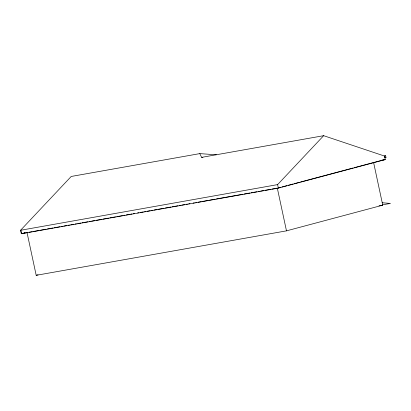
<?xml version="1.0" encoding="UTF-8"?>
<svg xmlns="http://www.w3.org/2000/svg" width="411" height="411" viewBox="0 0 411 411"><rect width="100%" height="100%" fill="white"/><g stroke="black" fill="none" stroke-linecap="round" stroke-linejoin="round"><path stroke-width="0.62" d="M21.588 233.566L21.269 233.623L20.55 230.278L71.206 176.458L199.782 153.616L216.356 154.798M20.55 230.278L277.605 184.611L323.657 135.687L384.568 156.077L385.636 155.79L385.996 157.464L384.922 157.752M20.874 230.217L21.624 233.731L25.189 232.78M25.04 232.852L22.215 233.602L25.333 232.878M278.268 187.945L280.744 187.282M281.982 186.954L286.929 185.633M288.168 185.304L293.115 183.984M294.353 183.65L299.306 182.33M300.544 182.001L353.136 167.971M354.374 167.642L384.074 159.72M278.304 188.11L385.318 159.591L384.568 156.077M26.972 232.307L36.194 275.313L38.048 274.82M36.194 275.313L286.482 230.854L382.744 205.171L373.625 162.622M199.782 153.616L201.626 157.362L323.657 135.687M384.383 156.016L385.636 155.79M384.706 157.696L385.996 157.464M381.562 160.259L385.318 159.591M26.597 232.652L27.856 232.431M29.119 232.205L32.274 231.645M33.532 231.419L39.209 230.412M40.473 230.186L46.15 229.179M47.409 228.953L53.086 227.946M54.35 227.725L60.027 226.713M61.285 226.492L62.549 226.266M63.808 226.04L66.962 225.48M68.226 225.259L69.485 225.033M70.749 224.807L73.903 224.247M75.162 224.026L76.425 223.8M77.684 223.579L80.839 223.014M82.102 222.793L83.361 222.567M84.625 222.346L87.779 221.786M89.038 221.56L90.302 221.334M91.561 221.113L94.715 220.553M95.979 220.327L101.656 219.32M102.914 219.094L108.591 218.087M109.855 217.861L115.532 216.854M116.791 216.628L122.468 215.621M123.732 215.395L124.995 215.174M126.254 214.948L129.408 214.388M130.672 214.162L131.931 213.941M133.195 213.715L134.454 213.494M137.608 212.934L138.872 212.708M140.13 212.482L143.285 211.922M144.549 211.701L145.807 211.475M147.071 211.249L150.226 210.689M151.484 210.468L152.748 210.242M154.007 210.016L157.161 209.456M158.425 209.235L164.102 208.223M165.361 208.002L171.038 206.995M172.301 206.769L177.978 205.762M179.237 205.536L180.501 205.31M181.76 205.089L184.914 204.529M186.178 204.303L187.437 204.082M188.7 203.856L189.959 203.63M193.113 203.07L194.377 202.849M195.636 202.623L196.9 202.397M198.159 202.176L201.313 201.616M202.577 201.39L208.254 200.383M209.512 200.157L215.189 199.15M216.453 198.924L242.947 194.218M244.206 193.997L249.883 192.985M251.147 192.764L252.405 192.538M253.669 192.312L256.824 191.752M258.082 191.531L259.346 191.305M260.605 191.079L263.759 190.519M265.023 190.298L270.7 189.291M271.959 189.065L277.636 188.058M21.624 233.731L278.36 188.125L277.605 184.611M378.993 205.839L382.744 205.171M382.415 204.827L390.45 203.445L382.235 202.741M201.626 157.362L202.906 157.454M277.358 188.3L286.482 230.854"/></g></svg>
